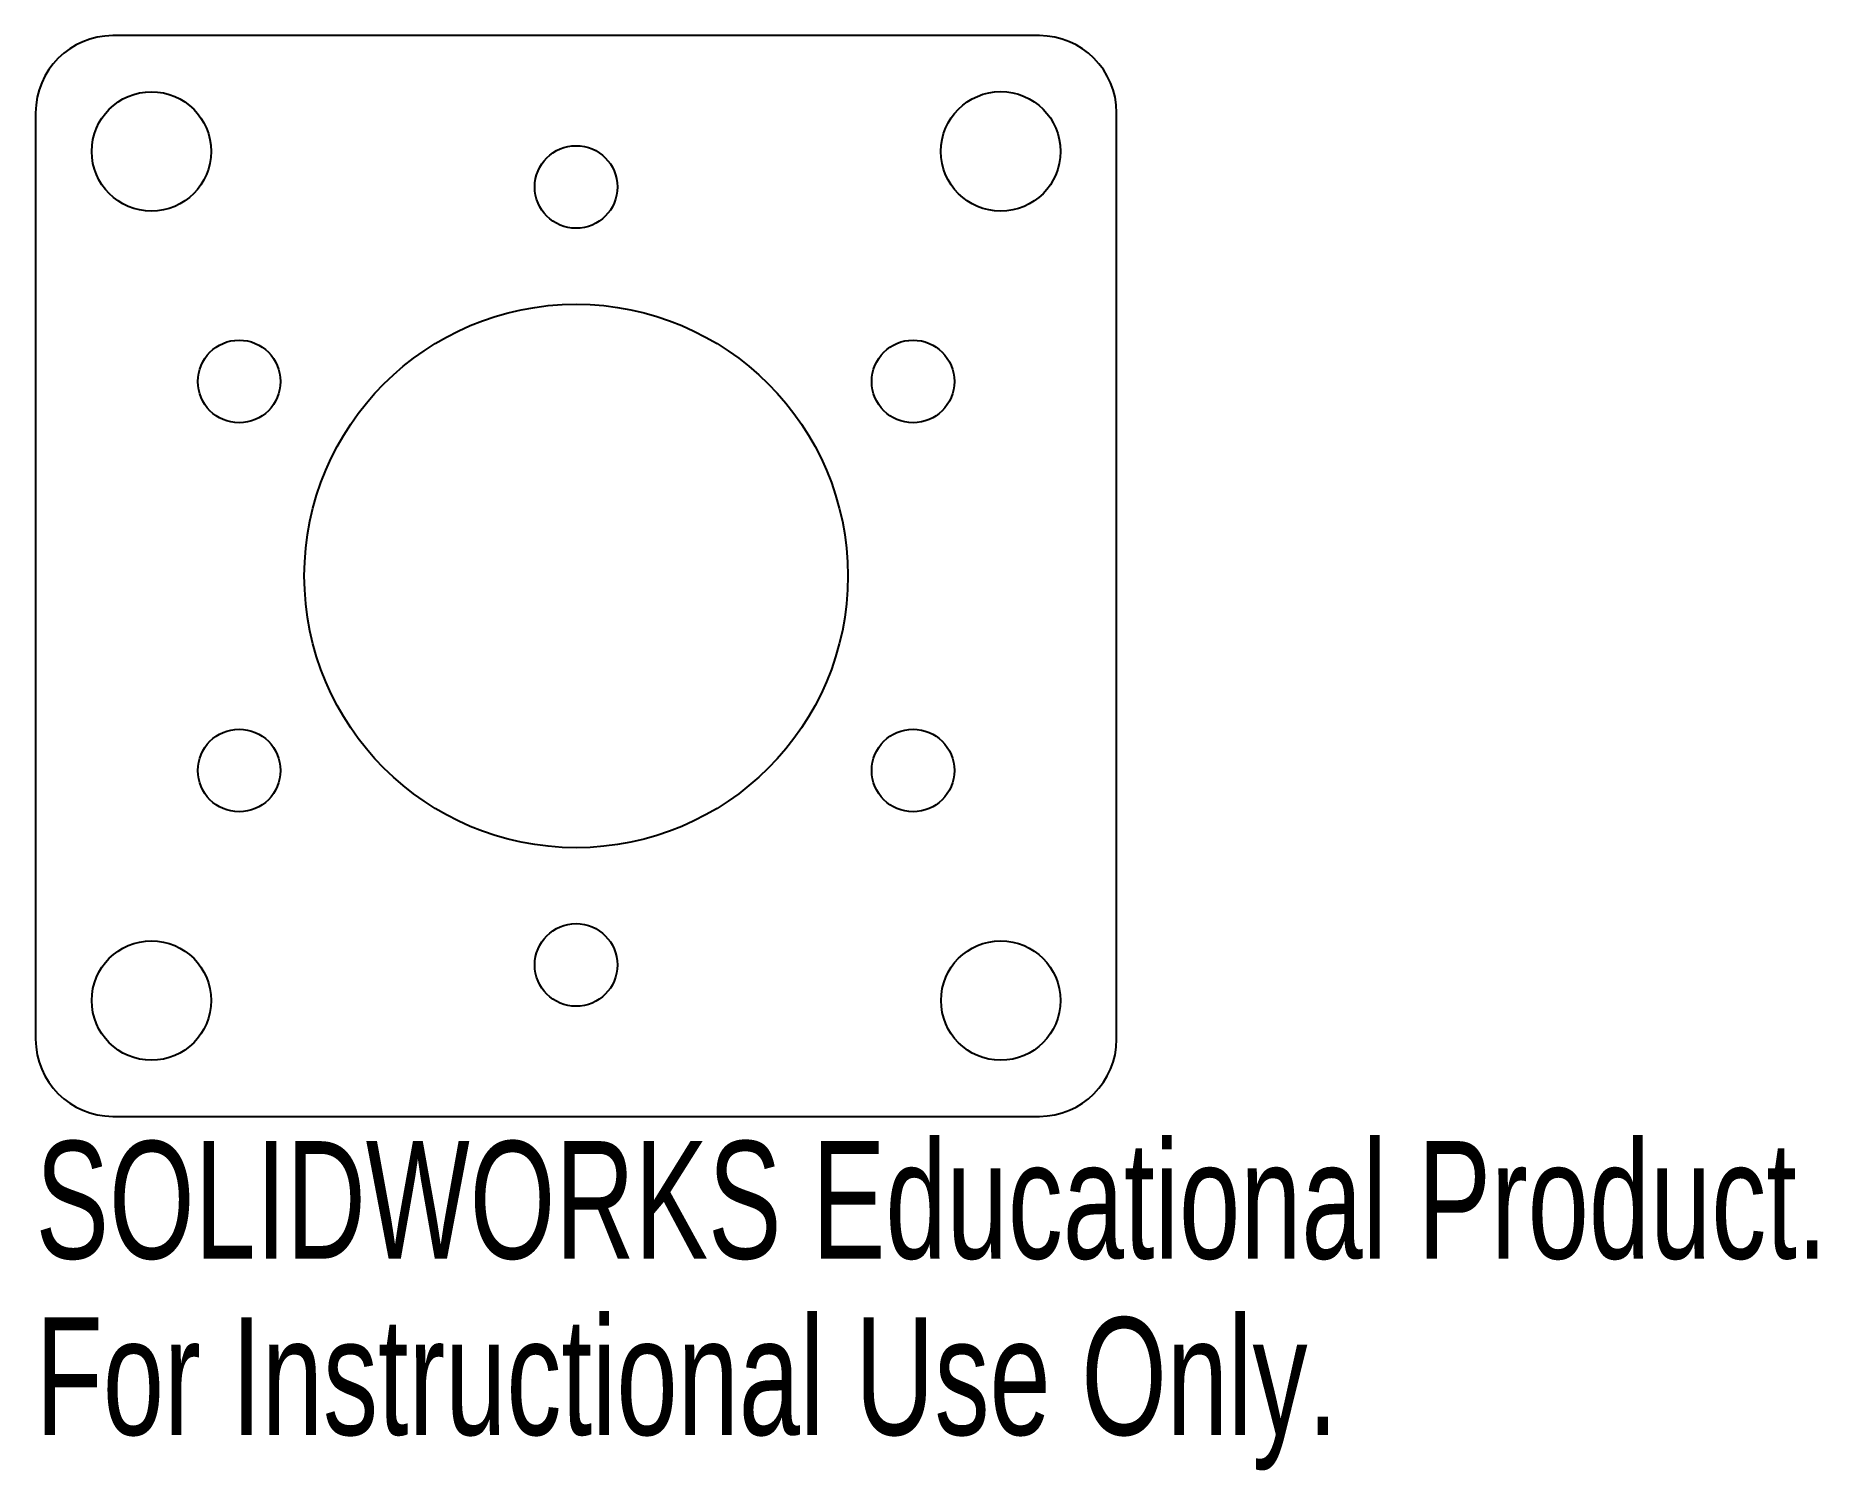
# Model space of a CAD drawing. Header units: inches. Extents: x -0.88 to 2.01, y -1.45 to 0.88.
import ezdxf

# ---------------------------------------------------------------- set-up
doc = ezdxf.new("R2010")
doc.units = ezdxf.units.IN
doc.header["$MEASUREMENT"] = 0
doc.styles.add('SLDTEXTSTYLE0', font='TXT', dxfattribs={"width": 0.7})

msp = doc.modelspace()

# ---------------------------------------------------------------- linework, layer by layer
at = {"color": 7, "linetype": 'Continuous', "lineweight": 25}
for p, q in [((0.75, 0.875), (-0.75, 0.875)), ((-0.875, 0.75), (-0.875, -0.75)), ((0.875, -0.75), (0.875, 0.75)), ((-0.75, -0.875), (0.75, -0.875))]:
    msp.add_line(p, q, dxfattribs=at)
for centre, radius in [((-0.6875, 0.6875), 0.0967), ((0.6875, 0.6875), 0.0968), ((0, 0.6299), 0.0669), ((0, 0), 0.44), ((-0.5455, 0.315), 0.0669), ((0.5455, 0.315), 0.0669), ((-0.5455, -0.315), 0.0669), ((0.5455, -0.315), 0.0669), ((0, -0.6299), 0.0669), ((-0.6875, -0.6875), 0.0967), ((0.6875, -0.6875), 0.0967)]:
    msp.add_circle(centre, radius, dxfattribs=at)
for centre, start, end in [((-0.75, 0.75), 90, 180), ((0.75, 0.75), 0, 90), ((-0.75, -0.75), 180, 270), ((0.75, -0.75), 270, 0)]:
    msp.add_arc(centre, 0.125, start, end, dxfattribs=at)

# ---------------------------------------------------------------- texts
at = {"color": 7, "linetype": 'Continuous', "char_height": 0.1903, "attachment_point": 1, "style": 'SLDTEXTSTYLE0'}
for s, insert in [('SOLIDWORKS Educational Product.', (-0.875, -0.9151)), ('For Instructional Use Only.', (-0.875, -1.2006))]:
    msp.add_mtext(s, dxfattribs=dict(at, insert=insert))

doc.saveas('drawing.dxf')
